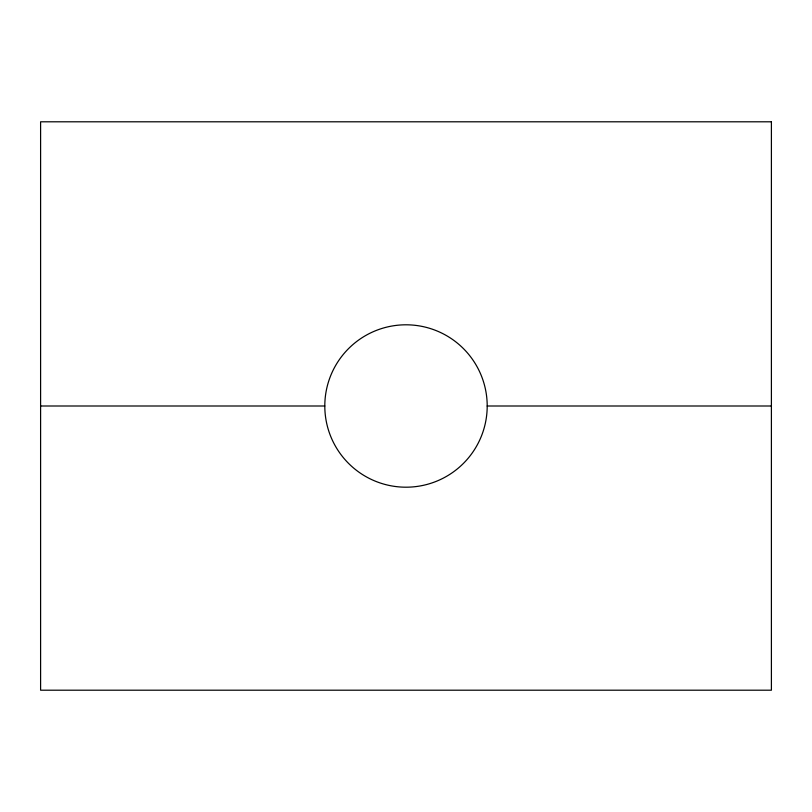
<?xml version="1.0" encoding="UTF-8"?>
<svg xmlns="http://www.w3.org/2000/svg" width="812" height="812" viewBox="0 0 812 812"><rect width="100%" height="100%" fill="white"/><g stroke="black" fill="none" stroke-linecap="round" stroke-linejoin="round"><path stroke-width="1.22" d="M40.6 406L324.8 406M487.2 406A81.2 81.2 0 0 1 365.4 476.319A81.2 81.2 0 0 1 365.4 335.681A81.2 81.2 0 0 1 487.2 406L771.4 406M771.4 121.8L40.6 121.8L40.6 690.2L771.4 690.2L771.4 121.8"/></g></svg>
